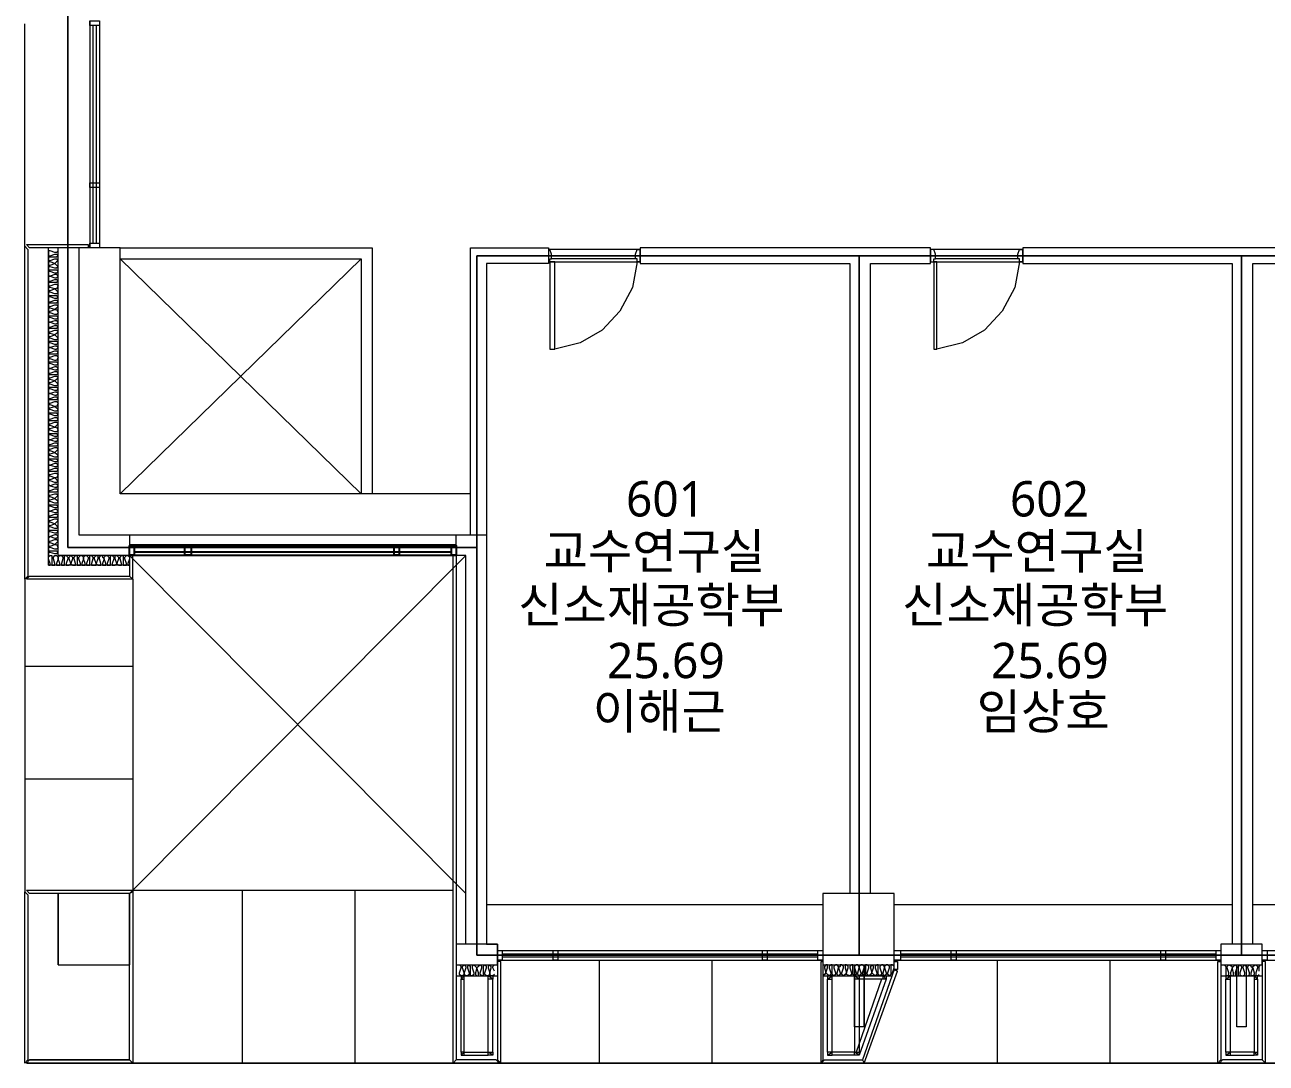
# Model space of a CAD drawing. Header units: millimetres. Extents: x -4005 to 126991, y -1911 to 106703.
# Drawn here: x 18526 to 30690, y 19414 to 29588 of the extents above; entities that cross this region are included whole.
import ezdxf

# ---------------------------------------------------------------- set-up
doc = ezdxf.new("R2010")
doc.units = ezdxf.units.MM
doc.layers.add('PDF_문자', color=7, linetype='Continuous')
doc.layers.add('PDF_형상', color=7, linetype='Continuous')
doc.styles.add('PDF 맑은 고딕', font='malgun.ttf')

msp = doc.modelspace()

# ---------------------------------------------------------------- linework, layer by layer
at = {"layer": 'PDF_형상', "lineweight": 5}
for points in [[(49196, 20471), (45449, 20471), (41703, 20471), (37957, 20471), (34195, 20471), (30449, 20471), (26703, 20471), (22956, 20471), (22956, 24466), (18946, 24466), (18946, 32129), (18946, 38969), (22956, 38969), (26703, 38969), (30449, 38969), (34195, 38969), (37957, 38969), (41703, 38969), (45449, 38969), (49196, 38969)], [(49196, 29704), (45449, 29704), (41703, 29704), (37957, 29704), (34195, 29704), (30449, 29704), (26703, 29704), (22956, 29704), (22956, 32129), (18946, 32129), (18946, 24466), (22956, 24466), (22956, 27326), (26703, 27326), (30449, 27326), (34195, 27326), (37957, 27326), (41703, 27326), (45449, 27326), (49196, 27326)], [(18526, 27419), (18526, 29596)], [(19163, 29627), (19163, 27404)], [(19194, 29580), (19194, 27450)], [(19226, 29580), (19226, 27450)], [(19257, 29627), (19257, 27404)], [(18759, 24295), (18775, 24295), (18775, 24310), (18759, 24357), (18759, 24373), (18775, 24388), (18790, 24388), (18790, 24373), (18790, 24357), (18790, 24310), (18790, 24295), (18806, 24295), (18821, 24295), (18821, 24310), (18806, 24357), (18806, 24373), (18821, 24388), (18837, 24388), (18852, 24373), (18852, 24357), (18852, 24373), (18868, 24388), (18884, 24388), (18899, 24373), (18899, 24357), (18884, 24310), (18884, 24295), (18899, 24295), (18915, 24295), (18915, 24310), (18915, 24357), (18915, 24373), (18915, 24388), (18930, 24388), (18946, 24373), (18946, 24357), (18930, 24310), (18930, 24295), (18946, 24295), (18961, 24295), (18977, 24310), (18961, 24357), (18961, 24373), (18977, 24388), (18992, 24373), (18992, 24357), (18977, 24310), (18992, 24295), (19008, 24295), (19023, 24295), (19023, 24310), (19008, 24357), (19008, 24373), (19023, 24388), (19039, 24388), (19039, 24373), (19039, 24357), (19039, 24310), (19039, 24295), (19055, 24295), (19070, 24295), (19070, 24310), (19055, 24357), (19055, 24373), (19070, 24388), (19086, 24388), (19101, 24373), (19101, 24357), (19101, 24373), (19117, 24388), (19132, 24388), (19148, 24373), (19148, 24357), (19132, 24310), (19132, 24295), (19148, 24295), (19163, 24295), (19163, 24310), (19163, 24357), (19163, 24373), (19163, 24388), (19179, 24388), (19194, 24373), (19194, 24357), (19179, 24310), (19179, 24295), (19194, 24295), (19226, 24295), (19226, 24310), (19210, 24357), (19210, 24373), (19226, 24388), (19241, 24388), (19241, 24373), (19241, 24357), (19226, 24310), (19241, 24295), (19257, 24295), (19272, 24295), (19272, 24310), (19257, 24357), (19257, 24373), (19272, 24388), (19288, 24388), (19288, 24373), (19303, 24357), (19303, 24373), (19319, 24388), (19334, 24388), (19350, 24373), (19350, 24357), (19334, 24310), (19334, 24295), (19350, 24295), (19365, 24295), (19365, 24310), (19365, 24357), (19365, 24373), (19365, 24388), (19381, 24388), (19397, 24373), (19397, 24357), (19381, 24310), (19381, 24295), (19397, 24295), (19412, 24295), (19428, 24310), (19412, 24357), (19412, 24373), (19412, 24388), (19428, 24388), (19443, 24373), (19443, 24357), (19428, 24310), (19443, 24295), (19459, 24295), (19474, 24295), (19474, 24310), (19459, 24357), (19459, 24373), (19474, 24388), (19490, 24388), (19490, 24373), (19490, 24357), (19490, 24310), (19490, 24295), (19505, 24295), (19521, 24295), (19521, 24310), (19505, 24357), (19505, 24373), (19521, 24388), (19536, 24388), (19552, 24373), (19552, 24357), (19536, 24310), (19536, 24295), (19552, 24295), (18759, 24295), (18759, 27404)], [(18852, 27373), (18837, 27357), (18821, 27357), (18775, 27373), (18759, 27373), (18759, 27357), (18759, 27342), (18759, 27326), (18775, 27326), (18821, 27342), (18837, 27342), (18852, 27326), (18837, 27311), (18821, 27311), (18775, 27311), (18759, 27311), (18759, 27295), (18759, 27279), (18775, 27279), (18821, 27295), (18837, 27295), (18852, 27279), (18837, 27264), (18821, 27248), (18775, 27264), (18759, 27264), (18759, 27248), (18759, 27233), (18775, 27233), (18821, 27248), (18837, 27233), (18852, 27217), (18837, 27202), (18821, 27202), (18775, 27217), (18759, 27217), (18759, 27202), (18759, 27186), (18775, 27186), (18821, 27186), (18837, 27186), (18852, 27171), (18837, 27155), (18821, 27155), (18775, 27171), (18759, 27171), (18759, 27155), (18759, 27140), (18759, 27124), (18775, 27124), (18759, 27124), (18759, 27108), (18759, 27093), (18759, 27077), (18775, 27077), (18821, 27093), (18837, 27093), (18852, 27077), (18837, 27062), (18821, 27062), (18775, 27062), (18759, 27062), (18759, 27046), (18759, 27031), (18775, 27031), (18821, 27046), (18837, 27046), (18852, 27031), (18837, 27000), (18821, 27000), (18775, 27015), (18759, 27015), (18759, 27000), (18759, 26984), (18775, 26984), (18821, 27000), (18837, 26984), (18852, 26969), (18837, 26953), (18821, 26953), (18775, 26969), (18759, 26969), (18759, 26953), (18759, 26937), (18775, 26937), (18821, 26937), (18837, 26937), (18852, 26922), (18837, 26906), (18821, 26906), (18775, 26922), (18759, 26922), (18759, 26906), (18759, 26891), (18759, 26875), (18775, 26875), (18821, 26891), (18837, 26891), (18852, 26875), (18837, 26860), (18821, 26860), (18775, 26860), (18759, 26860), (18759, 26844), (18759, 26829), (18775, 26829), (18821, 26844), (18837, 26844), (18852, 26829), (18837, 26813), (18821, 26798), (18775, 26813), (18759, 26813), (18759, 26798), (18759, 26782), (18775, 26782), (18821, 26798), (18837, 26798), (18852, 26766), (18837, 26751), (18821, 26751), (18775, 26766), (18759, 26766), (18759, 26751), (18759, 26735), (18775, 26735), (18821, 26735), (18837, 26735), (18852, 26720), (18837, 26704), (18821, 26704), (18775, 26720), (18759, 26720), (18759, 26704), (18759, 26689), (18759, 26673), (18775, 26673), (18759, 26673), (18759, 26658), (18759, 26642), (18759, 26627), (18775, 26627), (18821, 26642), (18837, 26642), (18852, 26627), (18837, 26611), (18821, 26611), (18775, 26611), (18759, 26611), (18759, 26595), (18759, 26580), (18775, 26580), (18821, 26595), (18837, 26595), (18852, 26580), (18837, 26564), (18821, 26549), (18775, 26564), (18759, 26564), (18759, 26549), (18759, 26533), (18775, 26533), (18821, 26549), (18837, 26533), (18852, 26518), (18837, 26502), (18821, 26502), (18775, 26518), (18759, 26518), (18759, 26502), (18759, 26487), (18775, 26487), (18821, 26487), (18837, 26487), (18852, 26471), (18837, 26456), (18821, 26456), (18775, 26471), (18759, 26471), (18759, 26456), (18759, 26440), (18759, 26425), (18775, 26425), (18759, 26425), (18759, 26409), (18759, 26393), (18759, 26378), (18775, 26378), (18821, 26393), (18837, 26393), (18852, 26378), (18837, 26362), (18821, 26362), (18775, 26362), (18759, 26362), (18759, 26347), (18759, 26331), (18775, 26331), (18821, 26347), (18837, 26347), (18852, 26331), (18837, 26300), (18821, 26300), (18775, 26316), (18759, 26316), (18759, 26300), (18759, 26285), (18775, 26285), (18821, 26285), (18837, 26285), (18852, 26269), (18837, 26254), (18821, 26254), (18775, 26269), (18759, 26269), (18759, 26254), (18759, 26238), (18759, 26222), (18775, 26222), (18759, 26222), (18759, 26207), (18759, 26191), (18759, 26176), (18775, 26176), (18821, 26191), (18837, 26191), (18852, 26176), (18837, 26160), (18821, 26160), (18775, 26160), (18759, 26160), (18759, 26145), (18759, 26129), (18775, 26129), (18821, 26145), (18837, 26145), (18852, 26129), (18837, 26114), (18821, 26098), (18775, 26114), (18759, 26114), (18759, 26098), (18759, 26083), (18775, 26083), (18821, 26098), (18837, 26083), (18852, 26067), (18837, 26051), (18821, 26051), (18775, 26067), (18759, 26067), (18759, 26051), (18759, 26036), (18775, 26036), (18821, 26036), (18837, 26036), (18852, 26020), (18837, 26005), (18821, 26005), (18775, 26020), (18759, 26020), (18759, 26005), (18759, 25989), (18759, 25974), (18775, 25974), (18759, 25974), (18759, 25958), (18759, 25943), (18759, 25927), (18775, 25927), (18821, 25943), (18837, 25943), (18852, 25927), (18837, 25912), (18821, 25912), (18775, 25912), (18759, 25912), (18759, 25896), (18759, 25880), (18775, 25880), (18821, 25896), (18837, 25896), (18852, 25880), (18837, 25849), (18821, 25849), (18775, 25865), (18759, 25865), (18759, 25849), (18759, 25834), (18775, 25834), (18821, 25849), (18837, 25834), (18852, 25818), (18837, 25803), (18821, 25803), (18775, 25818), (18759, 25818), (18759, 25803), (18759, 25787), (18775, 25787), (18821, 25787), (18837, 25787), (18852, 25772), (18837, 25756), (18821, 25756), (18775, 25772), (18759, 25772), (18759, 25756), (18759, 25741), (18759, 25725), (18775, 25725), (18821, 25741), (18837, 25741), (18852, 25725), (18837, 25709), (18821, 25709), (18775, 25709), (18759, 25709), (18759, 25694), (18759, 25678), (18775, 25678), (18821, 25694), (18837, 25694), (18852, 25678), (18837, 25663), (18821, 25647), (18775, 25663), (18759, 25663), (18759, 25647), (18759, 25632), (18775, 25632), (18821, 25647), (18837, 25647), (18852, 25616), (18837, 25601), (18821, 25601), (18775, 25616), (18759, 25616), (18759, 25601), (18759, 25585), (18775, 25585), (18821, 25585), (18837, 25585), (18852, 25570), (18837, 25554), (18821, 25554), (18775, 25570), (18759, 25570), (18759, 25554), (18759, 25538), (18759, 25523), (18775, 25523), (18759, 25523), (18759, 25507), (18759, 25492), (18759, 25476), (18775, 25476), (18821, 25492), (18837, 25492), (18852, 25476), (18837, 25461), (18821, 25461), (18775, 25461), (18759, 25461), (18759, 25445), (18759, 25430), (18775, 25430), (18821, 25445), (18837, 25445), (18852, 25430), (18837, 25414), (18821, 25399), (18775, 25414), (18759, 25414), (18759, 25399), (18759, 25383), (18775, 25383), (18821, 25399), (18837, 25383), (18852, 25367), (18837, 25352), (18821, 25352), (18775, 25367), (18759, 25367), (18759, 25352), (18759, 25336), (18775, 25336), (18821, 25336), (18837, 25336), (18852, 25321), (18837, 25305), (18821, 25305), (18775, 25321), (18759, 25321), (18759, 25305), (18759, 25290), (18759, 25274), (18775, 25274), (18759, 25274), (18759, 25259), (18759, 25243), (18759, 25228), (18775, 25228), (18821, 25243), (18837, 25243), (18852, 25228), (18837, 25212), (18821, 25212), (18775, 25212), (18759, 25212), (18759, 25196), (18759, 25181), (18775, 25181), (18821, 25196), (18837, 25196), (18852, 25181), (18837, 25150), (18821, 25150), (18775, 25165), (18759, 25165), (18759, 25150), (18759, 25134), (18775, 25134), (18821, 25150), (18837, 25134), (18852, 25119), (18837, 25103), (18821, 25103), (18775, 25119), (18759, 25119), (18759, 25103), (18759, 25088), (18775, 25072), (18759, 25072), (18759, 25057), (18759, 25041), (18759, 25025), (18775, 25025), (18821, 25041), (18837, 25041), (18852, 25025), (18837, 25010), (18821, 25010), (18775, 25010), (18759, 25010), (18759, 24994), (18759, 24979), (18775, 24979), (18821, 24994), (18837, 24994), (18852, 24979), (18837, 24963), (18821, 24948), (18775, 24963), (18759, 24963), (18759, 24948), (18759, 24932), (18775, 24932), (18821, 24948), (18837, 24932), (18852, 24917), (18837, 24901), (18821, 24901), (18775, 24917), (18759, 24917), (18759, 24901), (18759, 24886), (18775, 24886), (18821, 24886), (18837, 24886), (18852, 24870), (18837, 24854), (18821, 24854), (18775, 24870), (18759, 24870), (18759, 24854), (18759, 24839), (18759, 24823), (18775, 24823), (18759, 24823), (18759, 24808), (18759, 24792), (18759, 24777), (18775, 24777), (18821, 24792), (18837, 24792), (18852, 24777), (18837, 24761), (18821, 24761), (18775, 24761), (18759, 24761), (18759, 24746), (18759, 24730), (18775, 24730), (18821, 24746), (18837, 24746), (18852, 24730), (18837, 24715), (18821, 24699), (18775, 24715), (18759, 24715), (18759, 24699), (18759, 24683), (18775, 24683), (18821, 24699), (18837, 24683), (18852, 24668), (18837, 24652), (18821, 24652), (18775, 24668), (18759, 24668), (18759, 24652), (18759, 24637), (18775, 24637), (18821, 24637), (18837, 24637), (18852, 24621), (18837, 24606), (18821, 24606), (18775, 24621), (18759, 24621), (18759, 24606), (18759, 24590), (18759, 24575), (18775, 24575), (18759, 24559), (18759, 24544), (18759, 24528), (18775, 24528), (18821, 24544), (18837, 24544), (18852, 24528), (18837, 24513), (18821, 24497), (18775, 24513), (18759, 24513), (18759, 24497), (18759, 24481), (18775, 24481), (18821, 24497), (18837, 24497), (18852, 24466), (18837, 24450), (18821, 24450), (18775, 24466), (18759, 24466), (18759, 24450), (18759, 24435), (18775, 24435), (18821, 24435), (18837, 24435), (18852, 24419), (18837, 24404), (18821, 24404), (18775, 24419), (18759, 24419), (18759, 24404), (18759, 24388)], [(22754, 24388), (19552, 24388), (18852, 24388), (18852, 27404)], [(22894, 24994), (19459, 24994), (19459, 27404), (19055, 27404), (19055, 24590), (19552, 24590), (19552, 24388), (22847, 21077)], [(19459, 27404), (21930, 27404), (21930, 24994)], [(22894, 24590), (22894, 27404), (23656, 27404), (23656, 27248), (23050, 27248), (23050, 20580), (23158, 20580), (23158, 20378)], [(23656, 27279), (23656, 27264), (23671, 27264), (23671, 27295), (23687, 27295), (23687, 27342), (23671, 27388), (23656, 27388), (23656, 27373)], [(24557, 27279), (24557, 27264), (24526, 27264), (24526, 27295), (24511, 27295), (24511, 27342), (24526, 27388), (24557, 27388), (24557, 27373)], [(26811, 21077), (26811, 27248), (27402, 27248), (27402, 27404), (24557, 27404), (24557, 27248), (26609, 27248), (26609, 21077)], [(27402, 27279), (27402, 27264), (27433, 27264), (27433, 27295), (27449, 27295), (27449, 27342), (27433, 27388), (27402, 27388), (27402, 27373)], [(28304, 27279), (28304, 27264), (28273, 27264), (28273, 27295), (28257, 27295), (28257, 27342), (28273, 27388), (28304, 27388), (28304, 27373)], [(30558, 20580), (30558, 27248), (31148, 27248), (31148, 27404), (28304, 27404), (28304, 27248), (30356, 27248), (30356, 20580)], [(19459, 24994), (21822, 27295)], [(24511, 27295), (23687, 27295)], [(23718, 27264), (24526, 27264), (24480, 27015), (24355, 26782), (24184, 26595), (23967, 26471), (23718, 26409)], [(28257, 27295), (27449, 27295)], [(27464, 27264), (28273, 27264), (28226, 27015), (28102, 26782), (27931, 26595), (27713, 26471), (27464, 26409)], [(19552, 24590), (22754, 24590)], [(22847, 20580), (22847, 24388), (22754, 24388), (22754, 24590), (23050, 24590)], [(19552, 24497), (22754, 24497)], [(19583, 24155), (19583, 21093), (19552, 21077), (18573, 21077), (18542, 21108), (19583, 21108), (19552, 21077), (22847, 24388)], [(18526, 24155), (18526, 21093)], [(19583, 23300), (18526, 23300)], [(19583, 22196), (18526, 22196)], [(18852, 20378), (18852, 21077)], [(19583, 21093), (19583, 19414), (19552, 19445), (19552, 21077), (19552, 20378)], [(19583, 21108), (22723, 21108)], [(20656, 21108), (20656, 19414)], [(21759, 21108), (21759, 19414)], [(23050, 20968), (26345, 20968)], [(27045, 20968), (30356, 20968)], [(30558, 20968), (33853, 20968)], [(23158, 20518), (26345, 20518)], [(23205, 20486), (26298, 20486)], [(23205, 20455), (26298, 20455)], [(27045, 20518), (30247, 20518)], [(27107, 20486), (30200, 20486)], [(27107, 20455), (30200, 20455)], [(30651, 20518), (33853, 20518)], [(23127, 20284), (23112, 20269), (23096, 20269), (23081, 20284), (23081, 20300), (23096, 20347), (23096, 20362), (23081, 20378), (23065, 20362), (23065, 20347), (23081, 20300), (23081, 20284), (23065, 20269), (23050, 20269), (23034, 20284), (23034, 20300), (23050, 20347), (23050, 20362), (23034, 20378), (23018, 20362), (23018, 20347), (23018, 20300), (23018, 20284), (23018, 20269), (23003, 20269), (22987, 20284), (22987, 20300), (23003, 20347), (23003, 20362), (22987, 20378), (22972, 20362), (22956, 20347), (22941, 20362), (22925, 20378), (22910, 20362), (22910, 20347), (22925, 20300), (22925, 20284), (22910, 20269), (22894, 20269), (22894, 20284), (22894, 20300), (22894, 20347), (22894, 20362), (22879, 20378), (22863, 20362), (22863, 20347), (22879, 20300), (22879, 20284), (22863, 20269), (22847, 20269), (22832, 20284), (22832, 20300), (22816, 20347), (22816, 20362), (22832, 20378), (22847, 20362), (22847, 20347), (22832, 20300), (22832, 20284), (22816, 20269), (22801, 20269), (22785, 20284), (22785, 20300), (22801, 20347), (22801, 20362), (22785, 20378)], [(23127, 20315), (23112, 20347), (23112, 20362), (23127, 20378)], [(23158, 20424), (26345, 20424)], [(24153, 20424), (24153, 19414)], [(25257, 20424), (25257, 19414)], [(26951, 20269), (26936, 20284), (26936, 20300), (26951, 20347), (26951, 20362), (26936, 20378), (26920, 20378), (26905, 20362), (26905, 20347), (26920, 20300), (26920, 20284), (26905, 20269), (26889, 20284), (26889, 20300), (26889, 20347), (26889, 20362), (26889, 20378), (26874, 20378), (26858, 20362), (26858, 20347), (26874, 20300), (26874, 20284), (26858, 20269), (26842, 20284), (26827, 20300), (26842, 20347), (26842, 20362), (26827, 20378), (26811, 20362), (26811, 20347), (26827, 20300), (26811, 20284), (26796, 20269), (26780, 20284), (26780, 20300), (26796, 20347), (26796, 20362), (26780, 20378), (26765, 20378), (26765, 20362), (26765, 20347), (26765, 20300), (26765, 20284), (26749, 20269), (26734, 20284), (26734, 20300), (26749, 20347), (26749, 20362), (26734, 20378), (26718, 20378), (26703, 20362), (26703, 20347), (26718, 20300), (26718, 20284), (26703, 20269), (26687, 20284), (26687, 20300), (26703, 20347), (26703, 20362), (26687, 20378), (26671, 20378), (26656, 20362), (26656, 20347), (26671, 20300), (26671, 20284), (26656, 20269), (26640, 20284), (26640, 20300), (26640, 20347), (26640, 20362), (26640, 20378), (26625, 20378), (26609, 20362), (26609, 20347), (26625, 20300), (26625, 20284), (26609, 20269), (26578, 20284), (26578, 20300), (26563, 20284), (26547, 20269), (26532, 20284), (26532, 20300), (26547, 20347), (26547, 20362), (26532, 20378), (26516, 20378), (26516, 20362), (26500, 20347), (26516, 20300), (26516, 20284), (26500, 20269), (26485, 20284), (26485, 20300), (26500, 20347), (26500, 20362), (26485, 20378), (26469, 20378), (26454, 20362), (26454, 20347), (26469, 20300), (26469, 20284), (26454, 20269), (26438, 20284), (26438, 20300), (26438, 20347), (26438, 20362), (26438, 20378), (26423, 20378), (26407, 20362), (26407, 20347), (26423, 20300), (26423, 20284), (26407, 20269), (26392, 20284), (26376, 20300), (26392, 20347), (26392, 20362), (26392, 20378), (26376, 20378), (26361, 20362), (26361, 20347), (26376, 20300), (26361, 20284), (26345, 20269), (27029, 20269)], [(26656, 19771), (26656, 20378), (26656, 19771)], [(27029, 20284), (27029, 20300), (27045, 20347), (27045, 20362), (27029, 20378), (27013, 20378), (27013, 20362), (27013, 20347), (27013, 20300), (27013, 20284), (26998, 20269), (26982, 20284), (26982, 20300), (26998, 20347), (26998, 20362), (26982, 20378), (26967, 20378), (26951, 20362), (26951, 20347), (26967, 20300), (26967, 20284), (26951, 20269), (26703, 20269), (26703, 19523)], [(27045, 20331), (26734, 19445), (26749, 19414), (27076, 20315)], [(26749, 20378), (26749, 19771), (26749, 20378)], [(27045, 20424), (30247, 20424)], [(27076, 20315), (27045, 20331), (27076, 20315)], [(28055, 20424), (28055, 19414)], [(29159, 20424), (29159, 19414)], [(30278, 20378), (30293, 20362), (30293, 20347), (30293, 20300), (30293, 20284), (30293, 20269), (30309, 20269), (30324, 20284), (30324, 20300), (30309, 20347), (30309, 20362), (30324, 20378), (30356, 20362), (30356, 20347), (30340, 20300), (30340, 20284), (30356, 20269), (30371, 20269), (30371, 20284), (30371, 20300), (30356, 20347), (30371, 20362), (30387, 20378), (30402, 20362), (30402, 20347), (30387, 20300), (30387, 20284), (30402, 20269), (30418, 20269), (30418, 20284), (30418, 20300), (30418, 20347), (30418, 20362), (30433, 20378), (30449, 20362), (30449, 20347), (30433, 20300), (30433, 20284), (30449, 20269), (30464, 20269), (30480, 20284), (30480, 20300), (30464, 20347), (30464, 20362), (30480, 20378), (30495, 20362), (30495, 20347), (30495, 20300), (30495, 20284), (30495, 20269), (30511, 20269), (30527, 20284), (30527, 20300), (30511, 20347), (30511, 20362), (30527, 20378), (30542, 20362), (30558, 20347), (30573, 20300), (30573, 20284), (30558, 20269), (30542, 20269), (30542, 20284), (30542, 20300), (30558, 20347), (30558, 20362), (30589, 20378), (30604, 20362), (30604, 20347), (30589, 20300), (30589, 20284), (30589, 20269), (30604, 20269), (30620, 20284)], [(30495, 20378), (30495, 19771), (30402, 19771), (30402, 20378)], [(30620, 20315), (30620, 20347), (30620, 20362), (30635, 20378)], [(30651, 20424), (33853, 20424)], [(22754, 20269), (23158, 20269)], [(22801, 19523), (22801, 20238), (22832, 20269)], [(22801, 19492), (22832, 19523), (23065, 19523), (23065, 20238)], [(22832, 19523), (22832, 20238)], [(23112, 19523), (23112, 20238), (23065, 20269)], [(26392, 19523), (26392, 20238), (26438, 20269)], [(26936, 20269), (26967, 20238), (26703, 19492), (26656, 19523), (26438, 19523), (26438, 20238)], [(26951, 20238), (26703, 20238), (26656, 20269), (26656, 19523)], [(26920, 20238), (26671, 19523)], [(30247, 20269), (30651, 20269)], [(30293, 19523), (30293, 20238), (30340, 20269)], [(30573, 20238), (30573, 19523), (30340, 19523), (30340, 20238)], [(30573, 20269), (30604, 20238), (30604, 20269), (30573, 20269), (30573, 20238), (30604, 20238), (30604, 19523)], [(26749, 19771), (26656, 19771)], [(22832, 19492), (23065, 19492)], [(23112, 19492), (23065, 19523)], [(26392, 19492), (26438, 19523)], [(26656, 19492), (26438, 19492)], [(30293, 19492), (30340, 19523)], [(30340, 19492), (30573, 19492)], [(30604, 19492), (30573, 19523)]]:
    msp.add_lwpolyline(points, dxfattribs=at)
for points in [[(19257, 29627), (19257, 29580), (19163, 29580), (19163, 29627)], [(19163, 27995), (19163, 28041), (19257, 28041), (19257, 27995)], [(18526, 24155), (18526, 27419), (18557, 27388), (18557, 24186)], [(18573, 27404), (18542, 27435), (19148, 27435), (19148, 27404)], [(19257, 27450), (19257, 27404), (19163, 27404), (19163, 27450)], [(23656, 27264), (24557, 27264), (24557, 27388), (23656, 27388)], [(27402, 27264), (28304, 27264), (28304, 27388), (27402, 27388)], [(19459, 27295), (21822, 27295), (21822, 24994)], [(22956, 27326), (22956, 24466), (22956, 20471), (26703, 20471), (26703, 27326)], [(23671, 27264), (23671, 26409), (23718, 26409), (23718, 27264)], [(26703, 27326), (26703, 20471), (30449, 20471), (30449, 27326)], [(27433, 27264), (27433, 26409), (27464, 26409), (27464, 27264)], [(30449, 27326), (30449, 20471), (34195, 20471), (34195, 27326)], [(18775, 27124), (18821, 27108), (18837, 27108), (18852, 27124), (18837, 27140), (18821, 27140)], [(18775, 26673), (18821, 26658), (18837, 26658), (18852, 26673), (18837, 26689), (18821, 26689)], [(18775, 26425), (18821, 26409), (18837, 26409), (18852, 26425), (18837, 26440), (18821, 26440)], [(18775, 26222), (18821, 26207), (18837, 26207), (18852, 26222), (18837, 26238), (18821, 26238)], [(18775, 25974), (18821, 25958), (18837, 25958), (18852, 25974), (18837, 25989), (18821, 25989)], [(18775, 25523), (18821, 25507), (18837, 25507), (18852, 25523), (18837, 25538), (18821, 25538)], [(18775, 25274), (18821, 25259), (18837, 25259), (18852, 25274), (18837, 25290), (18821, 25290)], [(18775, 25072), (18821, 25057), (18837, 25057), (18852, 25072), (18837, 25088), (18821, 25088)], [(18775, 24823), (18821, 24808), (18837, 24808), (18852, 24823), (18837, 24839), (18821, 24839)], [(18775, 24575), (18821, 24559), (18837, 24559), (18852, 24575), (18837, 24590), (18821, 24590)], [(18852, 24357), (18837, 24310), (18837, 24295), (18852, 24295), (18868, 24295), (18868, 24310)], [(19101, 24357), (19086, 24310), (19086, 24295), (19101, 24295), (19117, 24295), (19117, 24310)], [(19303, 24357), (19288, 24310), (19288, 24295), (19303, 24295), (19319, 24295), (19319, 24310)], [(19552, 24186), (19583, 24155), (19583, 24388), (19552, 24388)], [(22754, 19445), (22723, 19414), (22723, 24388), (22754, 24388)], [(19552, 24186), (19583, 24155), (18542, 24155), (18573, 24186)], [(18526, 19414), (18526, 21093), (18557, 21062), (18557, 19445)], [(19552, 20378), (19552, 21077), (18852, 21077), (18852, 20378)], [(27045, 20378), (27045, 21077), (26345, 21077), (26345, 20378)], [(27045, 21077), (26345, 21077), (26345, 20378), (27045, 20378)], [(22754, 20580), (22754, 20378), (23158, 20378), (23158, 20580)], [(30247, 20580), (30247, 20378), (30651, 20378), (30651, 20580)], [(23158, 20518), (23205, 20518), (23205, 20424), (23158, 20424)], [(23702, 20518), (23749, 20518), (23749, 20424), (23702, 20424)], [(25754, 20518), (25801, 20518), (25801, 20424), (25754, 20424)], [(26298, 20518), (26345, 20518), (26345, 20424), (26298, 20424)], [(27045, 20518), (27107, 20518), (27107, 20424), (27045, 20424)], [(27604, 20518), (27651, 20518), (27651, 20424), (27604, 20424)], [(29656, 20518), (29703, 20518), (29703, 20424), (29656, 20424)], [(30200, 20518), (30247, 20518), (30247, 20424), (30200, 20424)], [(30651, 20518), (30698, 20518), (30698, 20424), (30651, 20424)], [(22972, 20300), (22956, 20347), (22941, 20300), (22941, 20284), (22956, 20269), (22972, 20269), (22972, 20284)], [(23158, 19445), (23189, 19414), (23189, 20409), (23158, 20409)], [(26345, 20409), (26345, 19445), (26329, 19414), (26329, 20409)], [(26578, 20300), (26594, 20347), (26594, 20362), (26578, 20378), (26563, 20378), (26563, 20362), (26563, 20347)], [(27045, 20331), (27045, 20409), (27076, 20409), (27076, 20331)], [(30247, 19445), (30216, 19414), (30216, 20409), (30247, 20409)], [(30651, 19445), (30682, 19414), (30682, 20409), (30651, 20409)], [(22801, 20269), (22801, 20238), (22832, 20238), (22832, 20269)], [(23112, 20269), (23112, 20238), (23065, 20238), (23065, 20269)], [(26392, 20269), (26392, 20238), (26438, 20238), (26438, 20269)], [(26703, 20269), (26703, 20238), (26656, 20238), (26656, 20269)], [(26967, 20269), (26967, 20238), (26936, 20238), (26936, 20269)], [(30293, 20269), (30293, 20238), (30340, 20238), (30340, 20269)], [(22801, 19523), (22801, 19492), (22832, 19492), (22832, 19523)], [(23112, 19523), (23112, 19492), (23065, 19492), (23065, 19523)], [(26392, 19523), (26392, 19492), (26438, 19492), (26438, 19523)], [(26703, 19523), (26703, 19492), (26656, 19492), (26656, 19523)], [(30293, 19523), (30293, 19492), (30340, 19492), (30340, 19523)], [(30604, 19523), (30604, 19492), (30573, 19492), (30573, 19523)], [(18573, 19445), (19552, 19445), (19583, 19414), (18542, 19414), (18573, 19445), (18542, 19414), (19583, 19414), (19552, 19445)], [(108856, 19445), (109835, 19445), (109867, 19414), (108825, 19414), (19583, 19414), (108825, 19414)], [(22754, 19445), (22723, 19414), (23174, 19414), (23143, 19445)], [(26734, 19445), (26749, 19414), (26329, 19414), (26361, 19445)], [(30262, 19445), (30231, 19414), (30682, 19414), (30651, 19445)]]:
    msp.add_lwpolyline(points, close=True, dxfattribs=at)
at = {"layer": 'PDF_형상', "lineweight": 25}
for points in [[(19551, 24485), (22753, 24485)], [(19597, 24469), (22706, 24469)], [(19551, 24392), (22753, 24392)], [(19597, 24423), (22706, 24423)]]:
    msp.add_lwpolyline(points, dxfattribs=at)
for points in [[(19551, 24485), (19597, 24485), (19597, 24392), (19551, 24392)], [(20095, 24485), (20157, 24485), (20157, 24392), (20095, 24392)], [(22146, 24485), (22193, 24485), (22193, 24392), (22146, 24392)], [(22706, 24485), (22753, 24485), (22753, 24392), (22706, 24392)]]:
    msp.add_lwpolyline(points, close=True, dxfattribs=at)

# ---------------------------------------------------------------- texts
at = {"layer": 'PDF_문자', "char_height": 346.4, "attachment_point": 4, "style": 'PDF 맑은 고딕'}
for s, insert in [('601', (24417, 24941)), ('602', (28179, 24941)), ('교수연구실', (23609, 24413)), ('교수연구실', (27356, 24413)), ('신소재공학부', (23360, 23885)), ('신소재공학부', (27122, 23885)), ('25.69', (24231, 23356)), ('25.69', (27993, 23356)), ('이해근', (24091, 22843)), ('임상호', (27853, 22843))]:
    msp.add_mtext(s, dxfattribs=dict(at, insert=insert))

doc.saveas('drawing.dxf')
